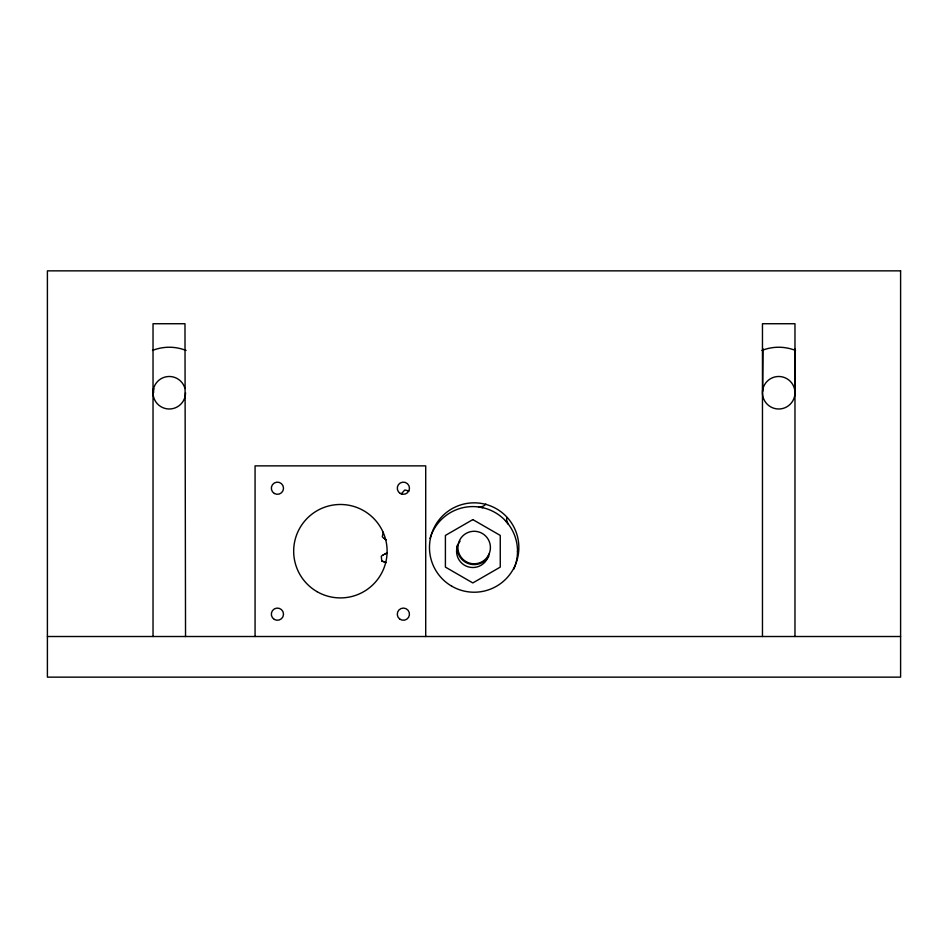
<?xml version="1.0" encoding="UTF-8"?>
<svg xmlns="http://www.w3.org/2000/svg" width="948" height="948" viewBox="0 0 948 948"><rect width="100%" height="100%" fill="white"/><g stroke="black" fill="none" stroke-linecap="round" stroke-linejoin="round"><path stroke-width="1.42" d="M517.513 552.02L517.525 551.274M794.756 348.769L794.969 392.745A16.246 16.246 0 0 1 770.594 406.822A16.246 16.246 0 0 1 770.594 378.667A16.246 16.246 0 0 1 794.969 392.745M153.031 392.745L153.588 388.538L153.588 392.745M762.642 391.346L763.022 348.769M383.276 532.195L382.293 536.71L382.897 537.469A42.636 42.636 0 0 0 384.864 538.902L385.326 539.222A36.782 36.782 0 0 0 386.239 539.803M47.4 636.511L900.6 636.511M478.539 506.943L482.793 507.701M408.872 491.076L406.668 490.424A45.397 45.397 0 0 0 404.808 489.974L401.703 493.398L401.845 494.346M505.462 520.736L508.045 523.723M385.196 562.283A40.634 40.634 0 0 1 383.549 561.678A43.3 43.3 0 0 1 381.783 560.955L381.274 556.369L381.949 555.682A43.513 43.513 0 0 1 383.537 554.734M153.031 636.511L153.031 323.73L184.978 323.73L185.535 636.511M794.969 636.511L794.969 323.73L762.465 323.73L762.465 636.511M425.711 636.511L425.711 465.871L255.071 465.871L255.071 636.511M185.535 392.745A16.246 16.246 0 0 1 162.416 407.474A16.246 16.246 0 0 1 158.837 380.29A16.246 16.246 0 0 1 184.978 388.538M430.013 538.476A44.686 44.686 0 0 1 488.256 509.325A44.686 44.686 0 0 1 513.733 569.274M508.318 524.114A8.129 8.129 0 0 1 506.706 518.224M488.812 554.201A16.246 16.246 0 0 1 466.132 566.075A16.246 16.246 0 0 1 460.064 541.201M386.227 562.614A36.451 36.451 0 0 1 384.651 562.093M485.838 504.063A8.129 8.129 0 0 1 479.013 506.99M383.016 555.03A39.543 39.543 0 0 1 385.042 553.928A35.716 35.716 0 0 1 386.44 553.265A29.992 29.992 0 0 1 387.305 552.885A33.725 33.725 0 0 0 385.042 553.94M385.326 539.222A38.05 38.05 0 0 1 384.378 538.571M383.549 561.678A41.617 41.617 0 0 1 381.783 560.955M488.943 556.061A17.064 17.064 0 0 1 457.244 545.301M761.919 350.452A45.504 45.504 0 0 1 795.514 350.452M152.486 350.452A45.504 45.504 0 0 1 186.081 350.452M472.827 519.599L445.406 535.43L445.406 567.105L472.827 582.937L500.26 567.105L500.26 535.43L472.827 519.599M900.6 270.855L47.4 270.855L47.4 677.145L900.6 677.145L900.6 270.855M466.037 561.607A16.246 16.246 0 0 0 490.412 547.529A16.246 16.246 0 0 0 466.037 533.451A16.246 16.246 0 0 0 466.037 561.607M451.817 586.231A44.686 44.686 0 0 0 518.852 547.529A44.686 44.686 0 0 0 451.817 508.827A44.686 44.686 0 0 0 451.817 586.231M274.375 493.493A6.091 6.091 0 0 0 283.511 488.22A6.091 6.091 0 0 0 274.375 482.947A6.091 6.091 0 0 0 274.375 493.493M400.317 493.493A6.091 6.091 0 0 0 409.465 488.22A6.091 6.091 0 0 0 400.317 482.947A6.091 6.091 0 0 0 400.317 493.493M399.641 618.985A6.091 6.091 0 0 0 409.406 614.991A6.091 6.091 0 0 0 401.051 608.533A6.091 6.091 0 0 0 399.641 618.985M274.375 619.447A6.091 6.091 0 0 0 283.511 614.174A6.091 6.091 0 0 0 274.375 608.889A6.091 6.091 0 0 0 274.375 619.447M317.035 591.659A46.725 46.725 0 0 0 387.116 551.191A46.725 46.725 0 0 0 317.035 510.735A46.725 46.725 0 0 0 317.035 591.659"/></g></svg>
